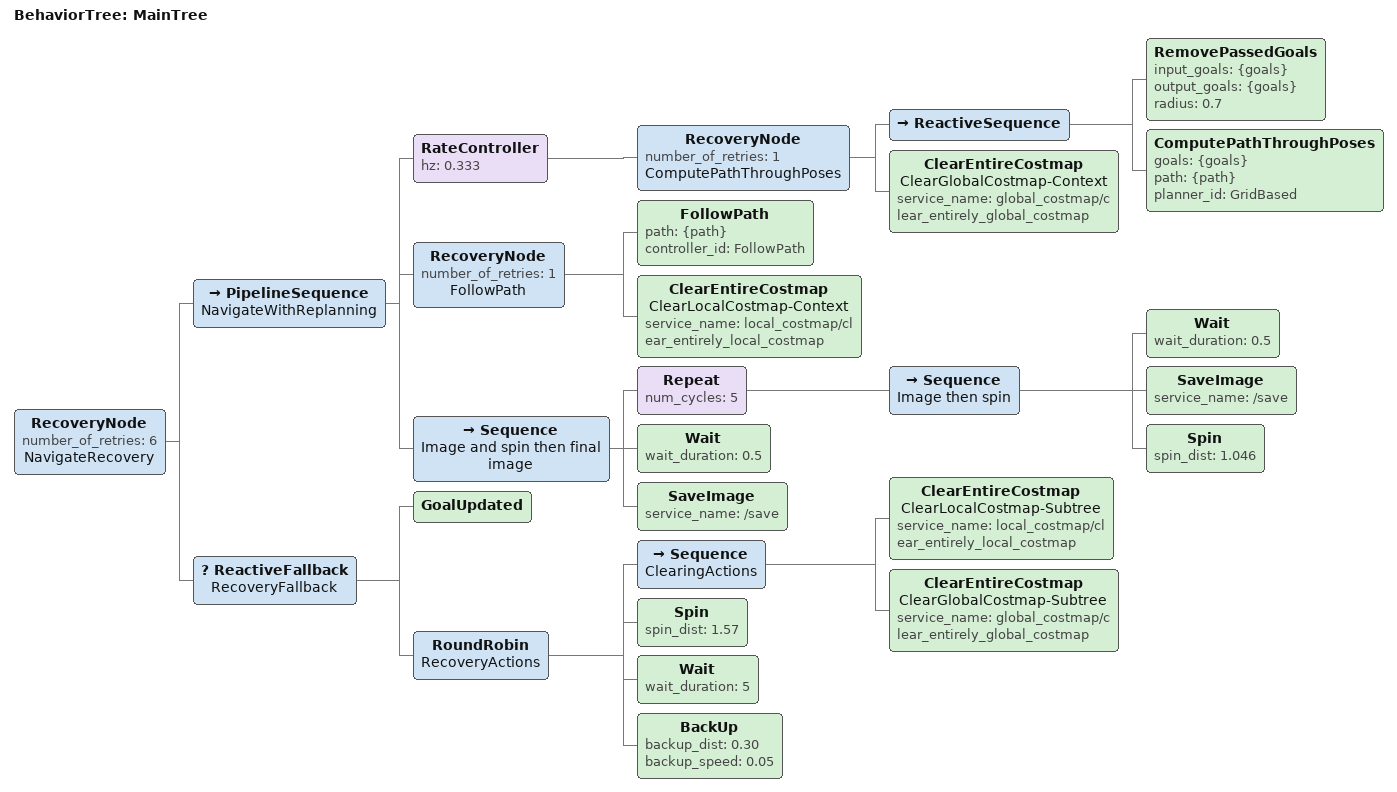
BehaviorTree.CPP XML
<root main_tree_to_execute="MainTree">
  <BehaviorTree ID="MainTree">
    <RecoveryNode number_of_retries="6" name="NavigateRecovery">
      <PipelineSequence name="NavigateWithReplanning">
        <RateController hz="0.333">
          <RecoveryNode number_of_retries="1" name="ComputePathThroughPoses">
            <ReactiveSequence>
              <RemovePassedGoals input_goals="{goals}" output_goals="{goals}" radius="0.7"/>
              <ComputePathThroughPoses goals="{goals}" path="{path}" planner_id="GridBased"/>
            </ReactiveSequence>
            <ClearEntireCostmap name="ClearGlobalCostmap-Context" service_name="global_costmap/clear_entirely_global_costmap"/>
          </RecoveryNode>
        </RateController>
        <RecoveryNode number_of_retries="1" name="FollowPath">
          <FollowPath path="{path}" controller_id="FollowPath"/>
          <ClearEntireCostmap name="ClearLocalCostmap-Context" service_name="local_costmap/clear_entirely_local_costmap"/>
        </RecoveryNode>
        <Sequence name="Image and spin then final image">
          <Repeat num_cycles="5">
            <Sequence name="Image then spin">
              <Wait wait_duration="0.5"/>
              <SaveImage service_name="/save"/>
              <Spin spin_dist="1.046"/>
            </Sequence>
          </Repeat>
          <Wait wait_duration="0.5"/>
          <SaveImage service_name="/save"/>
        </Sequence>
      </PipelineSequence>
      <ReactiveFallback name="RecoveryFallback">
        <GoalUpdated/>
        <RoundRobin name="RecoveryActions">
          <Sequence name="ClearingActions">
            <ClearEntireCostmap name="ClearLocalCostmap-Subtree" service_name="local_costmap/clear_entirely_local_costmap"/>
            <ClearEntireCostmap name="ClearGlobalCostmap-Subtree" service_name="global_costmap/clear_entirely_global_costmap"/>
          </Sequence>
          <Spin spin_dist="1.57"/>
          <Wait wait_duration="5"/>
          <BackUp backup_dist="0.30" backup_speed="0.05"/>
        </RoundRobin>
      </ReactiveFallback>
    </RecoveryNode>
  </BehaviorTree>
</root>
